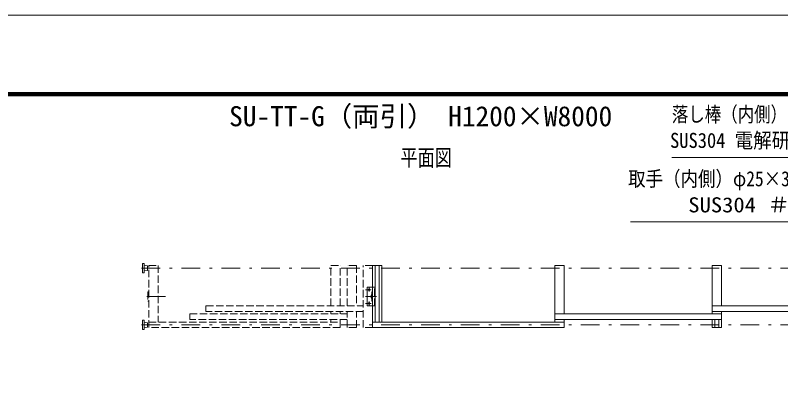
# Model space of a CAD drawing. Units: millimetres, scale not verified. Extents: x -11880 to 11880, y -8400 to 8400.
# Drawn here: x -6069 to 84, y 5365 to 8400 of the extents above; entities that cross this region are included whole.
import ezdxf
from ezdxf.enums import TextEntityAlignment as Align

# ---------------------------------------------------------------- set-up
doc = ezdxf.new("R2010")
doc.units = ezdxf.units.MM
doc.header["$LTSCALE"] = 30
doc.linetypes.add('USER1', pattern=[10.7, 5, -2.5, 0.7, -2.5])
doc.linetypes.add('USER2', pattern=[2.7, 2, -0.7])
for name, color, linetype, lineweight in [('0-0_D-TTL', 7, 'Continuous', 18), ('0-1_外形線', 7, 'Continuous', 18), ('0-2_01', 4, 'Continuous', 18), ('0-3_軸線', 6, 'USER1', 18), ('0-4_隠れ線', 4, 'USER2', 18), ('0-8_寸法線', 3, 'Continuous', 18), ('0-B_細線', 4, 'Continuous', 18)]:
    doc.layers.add(name, color=color, linetype=linetype, lineweight=lineweight)
doc.layers.add('0-7_文字', color=254, linetype='Continuous')
doc.layers.add('0-C_文字3', color=254, linetype='Continuous')
doc.styles.add('ＭＳ ゴシック', font='')
doc.styles.get('ＭＳ ゴシック').set_extended_font_data('MS Gothic')

# ---------------------------------------------------------------- blocks, each defined once
blk = doc.blocks.new('S156')
at = {"layer": '0-8_寸法線'}
for points in [[(9770070.7, -15250954.4), (9819009.1, -15250954.4), (9827450, -15266823), (9828858.8, -15269471.7)], [(9827008.5, -15267057.9), (9828858.8, -15269471.7), (9827891.4, -15266588.2)]]:
    blk.add_lwpolyline(points, dxfattribs=at)
at = {"layer": '0-8_寸法線', "color": 254, "style": 'ＭＳ ゴシック'}
for s, width, p in [('取手（内側）φ25×300L', 0.85, (9769494.7, -15243463.8)), ('SUS304 ＃400', 1.1, (9784009.9, -15249763.8))]:
    blk.add_text(s, height=3637, dxfattribs=dict(at, width=width)).set_placement(p, align=Align.BOTTOM_LEFT)
blk = doc.blocks.new('S157')
at = {"layer": '0-8_寸法線'}
for points in [[(9780046.6, -15235401.3), (9817033, -15235401.3), (9830122, -15262966.6), (9831408.8, -15265676.7)], [(9829670.3, -15263181.1), (9831408.8, -15265676.7), (9830573.7, -15262752.2)]]:
    blk.add_lwpolyline(points, dxfattribs=at)
at = {"layer": '0-8_寸法線', "color": 254, "style": 'ＭＳ ゴシック'}
for s, width, p in [('落し棒（内側）φ19', 0.8, (9780046.6, -15227910.7)), ('SUS304 電解研磨', 0.9, (9779614.6, -15234210.7))]:
    blk.add_text(s, height=3637, dxfattribs=dict(at, width=width)).set_placement(p, align=Align.BOTTOM_LEFT)

msp = doc.modelspace()

# ---------------------------------------------------------------- linework, layer by layer
at = {"layer": '0-0_D-TTL'}
for points in [[(-11879.92, -8400.08), (11880.08, -8400.08), (11880.08, 8399.92), (-11879.92, 8399.92)], [(-11116.2, 7779.35), (11116.37, 7779.35), (11116.37, -7777.79), (-11116.2, -7777.79)], [(-11109.13, 7772.28), (11109.3, 7772.28), (11109.3, -7770.72), (-11109.13, -7770.72)], [(-11102.06, 7765.21), (11102.22, 7765.21), (11102.22, -7763.65), (-11102.06, -7763.65)], [(-11094.99, 7758.13), (11095.15, 7758.13), (11095.15, -7756.58), (-11094.99, -7756.58)], [(-11087.92, 7751.06), (11088.08, 7751.06), (11088.08, -7749.51), (-11087.92, -7749.51)]]:
    msp.add_lwpolyline(points, close=True, dxfattribs=at)
at = {"layer": '0-1_外形線'}
for p, q in [((-3196.71, 6387.98), (-3121.71, 6387.98)), ((-3196.71, 5887.98), (-3196.71, 6387.98)), ((-3175.21, 6387.98), (-3175.21, 5932.98)), ((-3143.21, 6387.98), (-3143.21, 5932.98)), ((-3121.71, 6387.98), (-3121.71, 5932.98)), ((-1731.71, 5932.98), (-1731.71, 6387.98)), ((-1656.71, 6387.98), (-1731.71, 6387.98)), ((-1656.71, 5997.98), (-1656.71, 6387.98)), ((-466.71, 5997.98), (-466.71, 6387.98)), ((-391.71, 6387.98), (-466.71, 6387.98)), ((-391.71, 6387.98), (-391.71, 6062.98)), ((-3240.71, 6062.98), (-3240.71, 6212.98)), ((-3240.71, 6212.98), (-3196.71, 6212.98)), ((-3196.71, 6175.48), (-3202.71, 6175.48)), ((-3240.71, 6062.98), (-3196.71, 6062.98)), ((-466.71, 6062.98), (873.29, 6062.98)), ((-391.71, 5997.98), (-1731.71, 5997.98)), ((873.29, 6017.98), (-466.71, 6017.98)), ((-391.71, 5887.98), (-391.71, 6017.98)), ((-3196.71, 5932.98), (-1656.71, 5932.98)), ((-391.71, 5952.98), (-1731.71, 5952.98)), ((-1656.71, 5887.98), (-1656.71, 5952.98)), ((-466.71, 5887.98), (-466.71, 5952.98)), ((-445.21, 5952.98), (-445.21, 5887.98)), ((-413.21, 5952.98), (-413.21, 5887.98)), ((-1656.71, 5887.98), (-3196.71, 5887.98)), ((-391.71, 5887.98), (-466.71, 5887.98))]:
    msp.add_line(p, q, dxfattribs=at)
msp.add_lwpolyline([(-3202.71, 6175.48), (-3202.71, 6100.48), (-3196.71, 6100.48)], dxfattribs=at)
for centre in [(-3225.71, 6192.98), (-3205.71, 6137.98), (-3225.71, 6082.98)]:
    msp.add_circle(centre, 6.5, dxfattribs=at)
at = {"layer": '0-2_01', "color": 7}
for p, q in [((-5046.71, 6403.98), (-5046.71, 6328.98)), ((-5034.71, 6403.98), (-5046.71, 6403.98)), ((-5034.71, 6391.48), (-5034.71, 6403.98)), ((-5034.71, 6391.48), (-5034.71, 6341.48)), ((-5007.71, 6384.48), (-5034.71, 6389.48)), ((-5034.71, 6343.48), (-5007.71, 6348.48)), ((-5034.71, 6328.98), (-5034.71, 6341.48)), ((-5007.71, 6348.48), (-5007.71, 6384.48)), ((-5046.71, 6328.98), (-5034.71, 6328.98)), ((-5046.71, 5946.98), (-5046.71, 5871.98)), ((-5034.71, 5946.98), (-5046.71, 5946.98)), ((-5034.71, 5934.48), (-5034.71, 5946.98)), ((-5034.71, 5884.48), (-5034.71, 5934.48)), ((-5034.71, 5932.48), (-5007.71, 5927.48)), ((-5007.71, 5927.48), (-5007.71, 5891.48)), ((-5046.71, 5871.98), (-5034.71, 5871.98)), ((-5007.71, 5891.48), (-5034.71, 5886.48)), ((-5034.71, 5871.98), (-5034.71, 5884.48))]:
    msp.add_line(p, q, dxfattribs=at)
at = {"layer": '0-3_軸線'}
for p, q in [((873.29, 6366.48), (-5123.73, 6366.48)), ((-3252.91, 6192.98), (-3208.95, 6192.98)), ((-3225.71, 6177.77), (-3225.71, 6212.98)), ((-3205.71, 6122.1), (-3205.71, 6154.33)), ((-4862.15, 6137.98), (-5056.24, 6137.98)), ((-3252.91, 6137.98), (-3166.21, 6137.98)), ((-3225.71, 6062.98), (-3225.71, 6098.66)), ((-3252.91, 6082.98), (-3208.95, 6082.98)), ((873.29, 5909.48), (-5118.43, 5909.48))]:
    msp.add_line(p, q, dxfattribs=at)
at = {"layer": '0-4_隠れ線'}
for p, q in [((-4996.71, 5887.98), (-4996.71, 6387.98)), ((-4996.71, 6387.98), (-4921.71, 6387.98)), ((-4921.71, 6387.98), (-4921.71, 5932.98)), ((-3531.71, 6062.98), (-3531.71, 6387.98)), ((-3531.71, 6387.98), (-3456.71, 6387.98)), ((-3456.71, 6062.98), (-3456.71, 6387.98)), ((-3401.71, 6062.98), (-3401.71, 6387.98)), ((-3326.71, 6387.98), (-3401.71, 6387.98)), ((-3326.71, 6387.98), (-3326.71, 6062.98)), ((-3271.71, 5887.98), (-3271.71, 6387.98)), ((-3196.71, 6387.98), (-3271.71, 6387.98)), ((-4996.71, 6175.48), (-5002.71, 6175.48)), ((-3196.71, 6212.98), (-3175.71, 6212.98)), ((-3181.71, 6062.98), (-3181.71, 6212.98)), ((-3175.71, 6062.98), (-3175.71, 6212.98)), ((-4536.71, 6062.98), (-3271.71, 6062.98)), ((-4536.71, 6017.98), (-4536.71, 6062.98)), ((-3196.71, 6062.98), (-3175.71, 6062.98)), ((-4666.71, 5997.98), (-3401.71, 5997.98)), ((-4666.71, 5952.98), (-4666.71, 5997.98)), ((-3271.71, 6017.98), (-4536.71, 6017.98)), ((-3531.71, 6017.98), (-3531.71, 5997.98)), ((-3456.71, 6017.98), (-3456.71, 5997.98)), ((-3401.71, 5887.98), (-3401.71, 6017.98)), ((-3326.71, 5887.98), (-3326.71, 6017.98)), ((-4996.71, 5932.98), (-3456.71, 5932.98)), ((-3401.71, 5952.98), (-4666.71, 5952.98)), ((-3531.71, 5952.98), (-3531.71, 5932.98)), ((-3456.71, 5887.98), (-3456.71, 5952.98)), ((-3456.71, 5887.98), (-4996.71, 5887.98)), ((-3326.71, 5887.98), (-3401.71, 5887.98)), ((-3196.71, 5887.98), (-3271.71, 5887.98))]:
    msp.add_line(p, q, dxfattribs=at)
msp.add_lwpolyline([(-5002.71, 6175.48), (-5002.71, 6100.48), (-4996.71, 6100.48)], dxfattribs=at)
at = {"layer": '0-B_細線'}
msp.add_line((-3401.71, 5941.98), (-3401.71, 5942.98), dxfattribs=at)

# ---------------------------------------------------------------- block references
at = {"layer": '0-8_寸法線', "xscale": 0.03333333, "yscale": 0.03333333}
for name in ['S157', 'S156']:
    msp.add_blockref(name, (-326792.84, 515103.86), dxfattribs=at)

# ---------------------------------------------------------------- texts
at = {"layer": '0-7_文字', "style": 'ＭＳ ゴシック', "width": 0.75}
msp.add_text('平面図', height=134.6, dxfattribs=at).set_placement((-2973.01, 7147.3), align=Align.BOTTOM_LEFT)
at = {"layer": '0-C_文字3', "style": 'ＭＳ ゴシック'}
msp.add_text('SU-TT-G（両引） H1200×W8000', height=161.6, dxfattribs=at).set_placement((-4350.63, 7459.05), align=Align.BOTTOM_LEFT)

doc.saveas('drawing.dxf')
